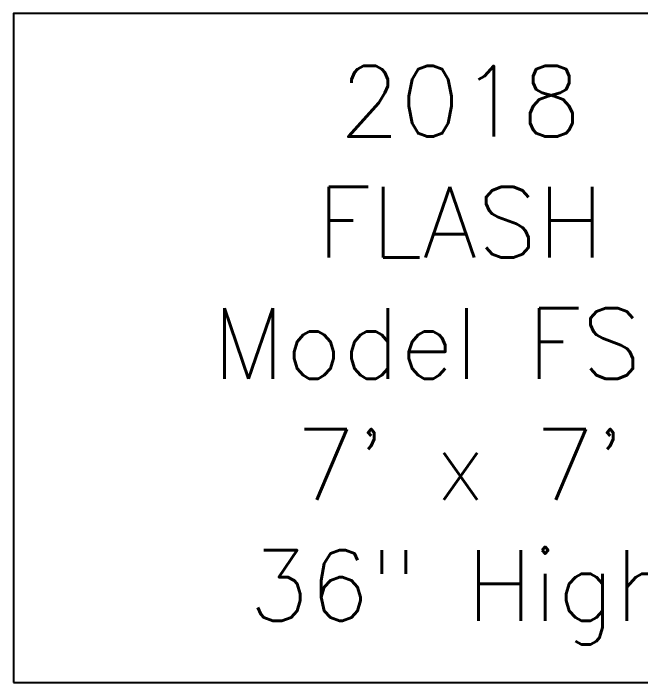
# Model space of a CAD drawing. Extents: x 528 to 612, y 788 to 934.
# Drawn here: x 544.94 to 580.48, y 895.68 to 933.58 of the extents above; entities that cross this region are included whole.
import ezdxf
from ezdxf.enums import TextEntityAlignment as Align

# ---------------------------------------------------------------- set-up
doc = ezdxf.new("R2010")
doc.units = 0
doc.header["$MEASUREMENT"] = 0
doc.layers.add('DIM', color=3, linetype='Continuous')
doc.styles.add('SIMPLEX', font='simplex')

msp = doc.modelspace()

# ---------------------------------------------------------------- linework, layer by layer
at = {"layer": 'DIM', "color": 4}
msp.add_lwpolyline([(544.936, 895.675), (595.602, 895.675), (595.602, 933.58), (544.936, 933.58)], close=True, dxfattribs=at)

# ---------------------------------------------------------------- texts
at = {"layer": 'DIM', "style": 'SIMPLEX'}
for s, p in [('2018', (570.269, 926.604)), ('FLASH', (570.269, 919.747)), ('Model FSH', (570.269, 912.89)), ("7' x 7'", (570.269, 906.032)), ('36" High', (570.269, 899.175))]:
    msp.add_text(s, height=4, dxfattribs=at).set_placement(p, align=Align.CENTER)

doc.saveas('drawing.dxf')
